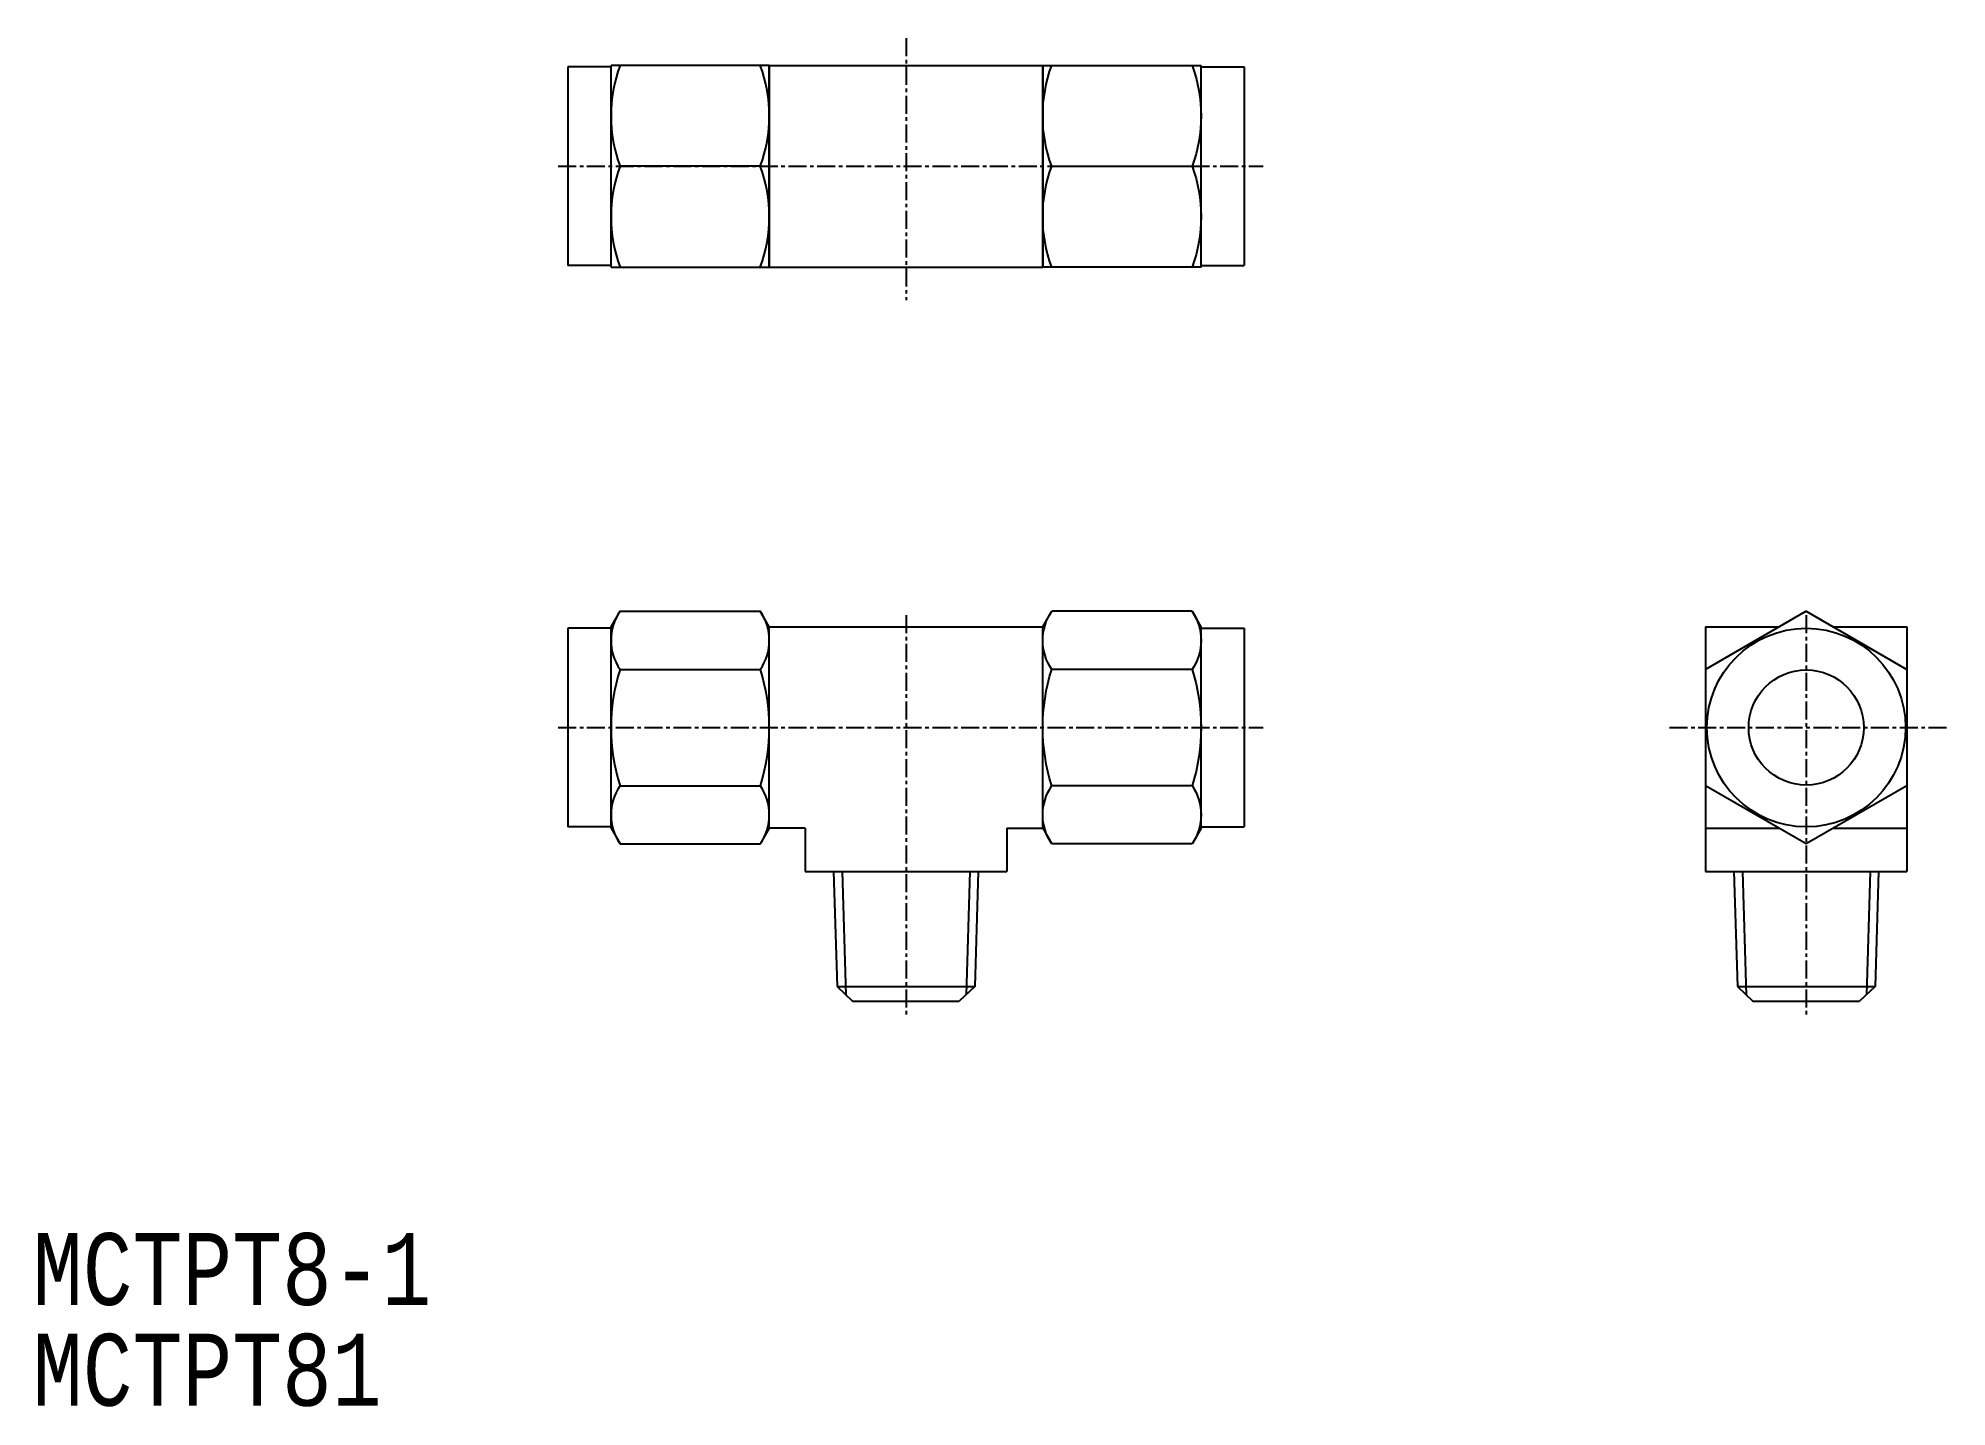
# Model space of a CAD drawing. Extents: x 60 to 192, y 474 to 570.
import ezdxf

# ---------------------------------------------------------------- set-up
doc = ezdxf.new("R2010")
doc.units = 0
doc.linetypes.add('CENTER', pattern=[2, 1.25, -0.25, 0.25, -0.25])
doc.layers.get('0').update_dxf_attribs({"linetype": 'CONTINUOUS'})
doc.layers.add('CENTER', color=1, linetype='CENTER')
doc.styles.add('HEKANJI', font='monotxt.shx', dxfattribs={"width": 0.715, "height": 3.2, "bigfont": 'bigfont.shx'})

# ---------------------------------------------------------------- blocks, each defined once
blk = doc.blocks.new('A$C5A215597')
for p, q in [((-11, 7), (-10.37, 8.08)), ((0, 7), (-0.63, 8.08)), ((0, -4.04), (0, -4.04)), ((-11, -7), (-10.37, -8.08)), ((0, -7), (-0.63, -8.08))]:
    blk.add_line(p, q)
at = {"color": 7, "linetype": 'CONTINUOUS'}
for p, q in [((-10.37, 8.08), (-0.63, 8.08)), ((-11, -7), (-11, 7)), ((0, -7), (0, 7)), ((-10.37, 4.04), (-0.63, 4.04)), ((-10.37, -4.04), (-0.63, -4.04)), ((-10.37, -8.08), (-0.63, -8.08))]:
    blk.add_line(p, q, dxfattribs=at)
for centre, radius, start, end in [((-7.42, 6.06), 3.58, 145.589, 214.4111), ((-3.58, 6.06), 3.58, 325.5889, 34.411), ((2.37, 0), 13.37, 162.412, 197.588), ((-13.37, 0), 13.37, 342.412, 17.588), ((-7.42, -6.06), 3.58, 145.5889, 214.411), ((-3.58, -6.06), 3.58, 325.589, 34.4111)]:
    blk.add_arc(centre, radius, start, end)
blk = doc.blocks.new('A$C36086AC3')
for p, q in [((0, 7), (-11, 7)), ((-11, -7), (-11, 7)), ((0, -7), (0, 7)), ((-0.63, 0), (-10.37, 0)), ((-11, -7), (0, -7))]:
    blk.add_line(p, q)
for centre, start, end in [((-0.89, 3.5), 159.7438, 200.2562), ((-10.11, 3.5), 339.7438, 20.2562), ((-0.89, -3.5), 159.7438, 200.2562), ((-10.11, -3.5), 339.7438, 20.2562)]:
    blk.add_arc(centre, 10.11, start, end)

msp = doc.modelspace()

# ---------------------------------------------------------------- linework, layer by layer
at = {"color": 7, "linetype": 'CONTINUOUS'}
for p, q in [((96.64, 567.51), (96.64, 553.71)), ((99.64, 567.51), (96.64, 567.51)), ((110.64, 567.61), (129.64, 567.61)), ((110.64, 567.61), (110.64, 553.61)), ((129.64, 567.61), (129.64, 553.61)), ((140.64, 567.51), (143.64, 567.51)), ((143.64, 567.51), (143.64, 553.71)), ((99.64, 553.71), (96.64, 553.71)), ((110.64, 553.61), (129.64, 553.61)), ((140.64, 553.71), (143.64, 553.71)), ((182.69, 529.69), (175.69, 525.65)), ((182.69, 529.69), (189.69, 525.65)), ((96.64, 528.51), (96.64, 514.71)), ((99.64, 528.51), (96.64, 528.51)), ((110.64, 528.61), (129.64, 528.61)), ((140.64, 528.51), (143.64, 528.51)), ((143.64, 528.51), (143.64, 514.71)), ((175.69, 528.61), (175.69, 511.61)), ((175.69, 528.61), (180.82, 528.61)), ((184.57, 528.61), (189.69, 528.61)), ((189.69, 528.61), (189.69, 511.61)), ((182.69, 513.53), (175.69, 517.57)), ((189.69, 517.57), (182.69, 513.53)), ((99.64, 514.71), (96.64, 514.71)), ((113.14, 514.61), (110.64, 514.61)), ((113.14, 514.61), (113.14, 511.61)), ((127.14, 514.61), (127.14, 511.61)), ((127.14, 514.61), (129.64, 514.61)), ((140.64, 514.71), (143.64, 514.71)), ((175.69, 514.61), (180.82, 514.61)), ((184.57, 514.61), (189.69, 514.61)), ((113.14, 511.61), (127.14, 511.61)), ((115.11, 511.61), (115.36, 503.61)), ((125.16, 511.61), (124.91, 503.61)), ((175.69, 511.61), (189.69, 511.61)), ((177.67, 511.61), (177.92, 503.61)), ((187.72, 511.61), (187.47, 503.61)), ((115.36, 503.61), (124.91, 503.61)), ((115.36, 503.61), (116.43, 502.61)), ((124.91, 503.61), (123.84, 502.61)), ((177.92, 503.61), (178.99, 502.61)), ((177.92, 503.61), (187.47, 503.61)), ((187.47, 503.61), (186.4, 502.61)), ((116.43, 502.61), (123.84, 502.61)), ((178.99, 502.61), (186.4, 502.61))]:
    msp.add_line(p, q, dxfattribs=at)
at = {"color": 3, "linetype": 'CONTINUOUS'}
for p, q in [((115.7, 511.61), (115.96, 503.05)), ((124.58, 511.61), (124.31, 503.05)), ((178.25, 511.61), (178.52, 503.05)), ((187.13, 511.61), (186.87, 503.05))]:
    msp.add_line(p, q, dxfattribs=at)
at = {"color": 7, "linetype": 'CONTINUOUS'}
for radius in [6.9, 4]:
    msp.add_circle((182.69, 521.61), radius, dxfattribs=at)
at = {"layer": 'CENTER', "color": 1, "linetype": 'CENTER'}
for p, q in [((120.14, 569.51), (120.14, 551.31)), ((95.97, 560.61), (144.96, 560.61)), ((120.14, 529.42), (120.14, 501.62)), ((182.69, 529.42), (182.69, 501.62)), ((95.97, 521.61), (144.96, 521.61)), ((173.19, 521.61), (192.46, 521.61))]:
    msp.add_line(p, q, dxfattribs=at)

# ---------------------------------------------------------------- block references
at = {"color": 7, "linetype": 'CONTINUOUS'}
for name, p in [('A$C36086AC3', (110.64, 560.61)), ('A$C5A215597', (110.64, 521.61))]:
    msp.add_blockref(name, p, dxfattribs=at)
at = {"color": 7, "linetype": 'CONTINUOUS', "xscale": -1}
for name, p in [('A$C36086AC3', (129.64, 560.61)), ('A$C5A215597', (129.64, 521.61))]:
    msp.add_blockref(name, p, dxfattribs=at)

# ---------------------------------------------------------------- texts
at = {"style": 'HEKANJI', "width": 0.8}
for s, p in [('MCTPT8-1', (59.47, 481.49)), ('MCTPT81', (59.47, 474.49))]:
    msp.add_text(s, height=5, dxfattribs=at).set_placement(p)

doc.saveas('drawing.dxf')
